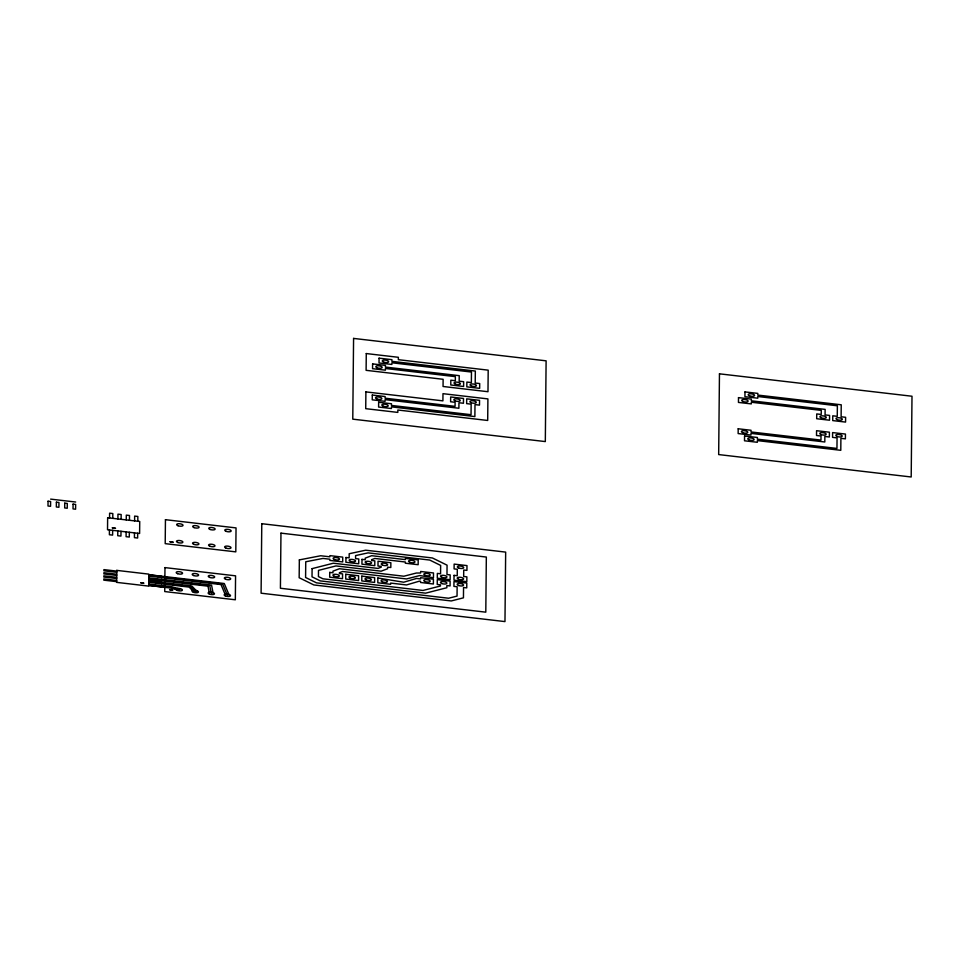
<?xml version="1.0" encoding="UTF-8"?>
<svg xmlns="http://www.w3.org/2000/svg" width="960" height="960" viewBox="0 0 960 960"><rect width="100%" height="100%" fill="white"/><g stroke="black" fill="none" stroke-linecap="round" stroke-linejoin="round"><path stroke-width="1.44" d="M109.44 529.956L109.392 534.744L112.608 535.116L112.656 530.328M109.56 517.968L109.608 513.18L112.824 513.552L112.776 518.352M117.792 530.928L117.744 535.716L120.948 536.088L120.996 531.3M117.912 518.94L117.96 514.152L121.164 514.524L121.116 519.324M126.132 531.9L126.084 536.688L129.288 537.06L129.336 532.272M126.252 519.912L126.3 515.124L129.504 515.496L129.456 520.296M134.472 532.872L134.424 537.66L137.64 538.032L137.688 533.244M134.592 520.884L134.64 516.096L137.844 516.468L137.808 521.268M161.58 585.684L161.568 586.884L148.728 585.384L170.784 588.072L178.428 590.22M161.604 583.764L161.616 582.564L148.776 581.076M161.64 579.456L161.628 580.656L148.8 579.156M161.664 577.536L161.676 576.336L148.836 574.848M50.64 499.116L75.672 502.032M148.836 574.728L224.268 583.512L229.248 595.356M116.748 571.104L103.908 569.616L103.896 570.804L116.736 572.304M148.836 575.436L222.636 584.04L227.34 595.26M148.824 576.036L221.004 584.568L225.444 595.152M116.712 574.224L103.884 572.724L103.872 573.924L116.7 575.424M148.812 577.836L211.56 585.144L213.216 593.556M148.8 578.556L209.772 585.66L211.296 593.388M148.788 579.276L207.984 586.164L209.376 593.22M148.776 580.956L191.784 585.96L197.04 591.456M116.688 577.332L103.848 575.844L103.836 577.044L116.676 578.532M148.764 581.676L190.488 586.524L195.252 591.528M148.764 582.276L189.18 587.1L193.464 591.588M116.652 580.452L103.824 578.952L103.812 580.152L116.64 581.652M148.74 584.064L171.612 586.728L179.988 589.092M148.74 584.784L171.204 587.4L179.208 589.656M48.048 501.216L48 506.004L50.568 506.304L50.616 501.516L48.048 501.216M56.388 502.188L56.34 506.976L58.908 507.276L58.956 502.488L56.388 502.188M64.728 503.16L64.692 507.948L67.248 508.248L67.296 503.46L64.728 503.16M73.08 504.132L73.032 508.92L75.6 509.22L75.648 504.432L73.08 504.132M107.64 517.752L107.52 529.728L139.608 533.472L139.728 521.484L107.64 517.752M116.76 570.384L116.64 582.372L148.728 586.104L148.848 574.128L116.76 570.384M164.976 567.6L164.736 591.564L235.332 599.784L235.572 575.832L164.976 567.6M165.444 519.684L165.204 543.648L235.8 551.868L236.04 527.904L165.444 519.684M261.78 523.704L261.096 593.196L504.972 621.588L505.668 552.108L261.78 523.704M280.968 533.136L280.416 588.252L485.796 612.168L486.336 557.052L280.968 533.136M299.34 559.896L299.16 577.728L313.824 584.94L451.248 600.948L463.452 597.828L463.548 587.508L466.752 587.88L466.8 583.08L453.972 581.592L453.924 586.38L457.128 586.752L457.044 596.088L448.62 598.236L316.5 582.852L305.592 577.488L305.748 561.768L323.004 558.42L329.868 559.224L329.856 560.424L342.684 561.912L342.732 557.124L329.904 555.624L329.892 556.824L320.7 555.756L299.34 559.896M312.096 568.644L312.024 576.828L320.28 580.896L425.628 593.16L446.844 587.736L446.868 585.564L450.072 585.936L450.12 581.136L437.28 579.648L437.232 584.436L440.448 584.808L440.436 585.996L423 590.46L322.968 578.808L318.444 576.588L318.504 570.384L335.94 565.932L381.144 571.188L387.6 568.74L387.612 567.144L390.816 567.516L390.864 562.728L378.036 561.228L377.988 566.028L381.192 566.4L381.18 567.192L377.964 568.416L333.312 563.22L312.096 568.644M329.736 572.4L329.688 577.188L342.516 578.688L342.564 573.888L339.36 573.516L339.372 572.724L342.588 571.5L406.5 578.94L419.784 575.544L433.452 577.764L433.5 572.964L420.66 571.476L420.648 573L416.34 573.036L403.86 576.228L339.408 568.728L332.952 571.176L332.94 572.772L329.736 572.4M345.78 574.272L345.732 579.06L358.56 580.56L358.608 575.76L345.78 574.272M345.948 557.496L345.9 562.284L358.728 563.784L358.776 558.984L355.572 558.612L355.596 555.564L368.088 552.876L429.72 560.052L440.64 565.416L440.556 573.792L437.34 573.42L437.292 578.208L450.132 579.708L450.18 574.908L446.976 574.536L447.06 565.176L432.408 557.964L365.676 550.2L349.188 553.74L349.152 557.868L345.948 557.496M353.58 338.412L352.776 419.16L545.316 441.576L546.108 360.828L353.58 338.412M361.824 576.132L361.776 580.932L374.604 582.42L374.652 577.632L361.824 576.132M361.992 559.368L361.944 564.156L374.772 565.656L374.82 560.856L371.616 560.484L371.628 559.68L374.844 558.456L405.336 562.008L405.324 563.208L418.152 564.708L418.2 559.908L405.372 558.42L405.36 559.62L371.664 555.696L365.208 558.144L365.196 559.74L361.992 559.368M365.892 391.896L365.724 408.672L397.824 412.404L397.848 410.016L487.692 420.468L487.908 398.904L442.98 393.672L442.908 400.86L365.892 391.896M366.276 353.556L366.108 370.332L443.124 379.296L443.052 386.484L487.98 391.716L488.196 370.152L398.34 359.688L398.364 357.3L366.276 353.556M372.288 395.04L372.24 399.828L385.08 401.328L385.092 399.648L458.904 408.24L458.952 402.732L463.452 403.26L463.5 398.46L450.66 396.972L450.612 401.76L455.1 402.288L455.064 406.356L385.104 398.208L385.128 396.54L372.288 395.04M372.6 363.888L372.552 368.688L385.392 370.176L385.404 368.496L455.364 376.644L455.316 380.724L450.828 380.196L450.78 384.984L463.608 386.484L463.656 381.696L459.168 381.168L459.228 375.66L385.416 367.068L385.44 365.388L372.6 363.888M378.648 402.252L378.6 407.052L391.428 408.54L391.452 406.872L474.876 416.58L474.996 404.604L479.496 405.12L479.544 400.332L466.704 398.844L466.656 403.632L471.144 404.16L471.048 414.696L391.464 405.432L391.476 403.752L378.648 402.252M379.08 358.164L379.032 362.964L391.872 364.452L391.884 362.784L471.468 372.048L471.36 382.584L466.872 382.068L466.824 386.856L479.664 388.356L479.7 383.556L475.212 383.04L475.332 371.052L391.896 361.344L391.92 359.664L379.08 358.164M377.868 578.004L377.82 582.792L390.66 584.292L390.672 583.092L406.524 584.94L419.412 581.16L420.564 581.292L420.552 582.492L433.38 583.992L433.428 579.192L420.6 577.704L420.588 578.904L416.604 578.436L403.716 582.216L377.868 578.004M454.032 575.364L453.984 580.152L466.824 581.652L466.872 576.852L463.656 576.48L463.728 570.012L466.932 570.384L466.98 565.596L454.14 564.096L454.092 568.896L457.308 569.268L457.236 575.736L454.032 575.364M719.46 373.824L718.668 454.572L911.196 476.988L912 396.24L719.46 373.824M738.192 428.772L738.144 433.572L750.984 435.06L750.996 433.38L824.808 441.984L824.856 436.464L829.356 436.992L829.404 432.204L816.564 430.704L816.516 435.492L821.004 436.02L820.968 440.088L751.02 431.952L751.032 430.272L738.192 428.772M738.504 397.62L738.456 402.42L751.296 403.908L751.308 402.24L821.268 410.376L821.22 414.456L816.732 413.928L816.684 418.728L829.524 420.216L829.572 415.428L825.072 414.9L825.132 409.392L751.32 400.8L751.344 399.12L738.504 397.62M744.552 435.996L744.504 440.784L757.332 442.284L757.356 440.604L840.792 450.312L840.9 438.336L845.4 438.864L845.448 434.064L832.608 432.576L832.56 437.364L837.06 437.892L836.952 448.428L757.368 439.164L757.38 437.484L744.552 435.996M744.984 391.908L744.936 396.696L757.776 398.196L757.788 396.516L837.372 405.78L837.264 416.328L832.776 415.8L832.728 420.588L845.568 422.088L845.616 417.3L841.116 416.772L841.236 404.796L757.8 395.076L757.824 393.396L744.984 391.908M112.356 527.856L115.56 528.312L112.38 527.808M140.736 582.732L143.928 583.188L140.748 582.696M170.052 541.764L173.256 542.22L170.064 541.728M169.572 589.692L172.776 590.148L169.608 589.608M193.452 592.308A3.228 1.188 7.6 0 0 198.456 591.984A3.228 1.188 7.6 0 0 193.86 590.28A3.228 1.188 7.6 0 0 193.452 592.308M209.652 577.404A3.228 1.188 7.6 0 0 214.668 577.08A3.228 1.188 7.6 0 0 210.072 575.376A3.228 1.188 7.6 0 0 209.652 577.404M225.696 579.264A3.228 1.188 7.6 0 0 230.712 578.94A3.228 1.188 7.6 0 0 226.116 577.248A3.228 1.188 7.6 0 0 225.696 579.264M177.396 590.436A3.228 1.188 7.6 0 0 182.412 590.112A3.228 1.188 7.6 0 0 177.816 588.408A3.228 1.188 7.6 0 0 177.396 590.436M193.608 575.532A3.228 1.188 7.6 0 0 198.624 575.208A3.228 1.188 7.6 0 0 194.028 573.504A3.228 1.188 7.6 0 0 193.608 575.532M177.564 573.66A3.228 1.188 7.6 0 0 182.58 573.336A3.228 1.188 7.6 0 0 177.984 571.644A3.228 1.188 7.6 0 0 177.564 573.66M225.54 596.04A3.228 1.188 7.6 0 0 230.544 595.716A3.228 1.188 7.6 0 0 225.948 594.024A3.228 1.188 7.6 0 0 225.54 596.04M209.496 594.168A3.228 1.188 7.6 0 0 214.5 593.844A3.228 1.188 7.6 0 0 209.904 592.152A3.228 1.188 7.6 0 0 209.496 594.168M226.176 531.348A3.228 1.188 7.6 0 0 231.18 531.024A3.228 1.188 7.6 0 0 226.596 529.32A3.228 1.188 7.6 0 0 226.176 531.348M177.876 542.52A3.228 1.188 7.6 0 0 182.88 542.196A3.228 1.188 7.6 0 0 178.296 540.492A3.228 1.188 7.6 0 0 177.876 542.52M193.92 544.38A3.228 1.188 7.6 0 0 198.924 544.056A3.228 1.188 7.6 0 0 194.34 542.364A3.228 1.188 7.6 0 0 193.92 544.38M210.132 529.476A3.228 1.188 7.6 0 0 215.136 529.152A3.228 1.188 7.6 0 0 210.552 527.46A3.228 1.188 7.6 0 0 210.132 529.476M194.088 527.616A3.228 1.188 7.6 0 0 199.092 527.28A3.228 1.188 7.6 0 0 194.508 525.588A3.228 1.188 7.6 0 0 194.088 527.616M178.044 525.744A3.228 1.188 7.6 0 0 183.048 525.42A3.228 1.188 7.6 0 0 178.464 523.716A3.228 1.188 7.6 0 0 178.044 525.744M209.964 546.252A3.228 1.188 7.6 0 0 214.98 545.928A3.228 1.188 7.6 0 0 210.384 544.224A3.228 1.188 7.6 0 0 209.964 546.252M226.008 548.124A3.228 1.188 7.6 0 0 231.024 547.8A3.228 1.188 7.6 0 0 226.428 546.096A3.228 1.188 7.6 0 0 226.008 548.124M441.864 583.572A3.228 1.188 7.6 0 0 446.88 583.248A3.228 1.188 7.6 0 0 442.284 581.544A3.228 1.188 7.6 0 0 441.864 583.572M350.532 561.42A3.228 1.188 7.6 0 0 355.536 561.096A3.228 1.188 7.6 0 0 350.94 559.392A3.228 1.188 7.6 0 0 350.532 561.42M366.576 563.292A3.228 1.188 7.6 0 0 371.58 562.968A3.228 1.188 7.6 0 0 366.996 561.264A3.228 1.188 7.6 0 0 366.576 563.292M382.62 565.152A3.228 1.188 7.6 0 0 387.624 564.828A3.228 1.188 7.6 0 0 383.04 563.136A3.228 1.188 7.6 0 0 382.62 565.152M458.724 568.02A3.228 1.188 7.6 0 0 463.74 567.696A3.228 1.188 7.6 0 0 459.144 566.004A3.228 1.188 7.6 0 0 458.724 568.02M409.956 562.344A3.228 1.188 7.6 0 0 414.96 562.02A3.228 1.188 7.6 0 0 410.376 560.316A3.228 1.188 7.6 0 0 409.956 562.344M458.616 579.288A3.228 1.188 7.6 0 0 463.62 578.964A3.228 1.188 7.6 0 0 459.036 577.26A3.228 1.188 7.6 0 0 458.616 579.288M441.936 577.344A3.228 1.188 7.6 0 0 446.94 577.02A3.228 1.188 7.6 0 0 442.344 575.316A3.228 1.188 7.6 0 0 441.936 577.344M425.244 575.4A3.228 1.188 7.6 0 0 430.248 575.076A3.228 1.188 7.6 0 0 425.664 573.372A3.228 1.188 7.6 0 0 425.244 575.4M458.556 585.516A3.228 1.188 7.6 0 0 463.56 585.192A3.228 1.188 7.6 0 0 458.976 583.488A3.228 1.188 7.6 0 0 458.556 585.516M425.184 581.628A3.228 1.188 7.6 0 0 430.188 581.304A3.228 1.188 7.6 0 0 425.604 579.6A3.228 1.188 7.6 0 0 425.184 581.628M382.452 581.928A3.228 1.188 7.6 0 0 387.456 581.604A3.228 1.188 7.6 0 0 382.872 579.912A3.228 1.188 7.6 0 0 382.452 581.928M366.408 580.068A3.228 1.188 7.6 0 0 371.412 579.732A3.228 1.188 7.6 0 0 366.828 578.04A3.228 1.188 7.6 0 0 366.408 580.068M350.364 578.196A3.228 1.188 7.6 0 0 355.368 577.872A3.228 1.188 7.6 0 0 350.784 576.168A3.228 1.188 7.6 0 0 350.364 578.196M334.32 576.324A3.228 1.188 7.6 0 0 339.324 576A3.228 1.188 7.6 0 0 334.74 574.296A3.228 1.188 7.6 0 0 334.32 576.324M334.488 559.548A3.228 1.188 7.6 0 0 339.492 559.224A3.228 1.188 7.6 0 0 334.896 557.532A3.228 1.188 7.6 0 0 334.488 559.548M837.192 436.5A3.228 1.188 7.6 0 0 842.208 436.176A3.228 1.188 7.6 0 0 837.612 434.472A3.228 1.188 7.6 0 0 837.192 436.5M743.088 401.556A3.228 1.188 7.6 0 0 748.104 401.232A3.228 1.188 7.6 0 0 743.508 399.528A3.228 1.188 7.6 0 0 743.088 401.556M749.568 395.832A3.228 1.188 7.6 0 0 754.584 395.508A3.228 1.188 7.6 0 0 749.988 393.804A3.228 1.188 7.6 0 0 749.568 395.832M837.36 419.724A3.228 1.188 7.6 0 0 842.364 419.4A3.228 1.188 7.6 0 0 837.78 417.708A3.228 1.188 7.6 0 0 837.36 419.724M821.316 417.864A3.228 1.188 7.6 0 0 826.32 417.528A3.228 1.188 7.6 0 0 821.736 415.836A3.228 1.188 7.6 0 0 821.316 417.864M742.776 432.696A3.228 1.188 7.6 0 0 747.792 432.372A3.228 1.188 7.6 0 0 743.196 430.68A3.228 1.188 7.6 0 0 742.776 432.696M749.136 439.92A3.228 1.188 7.6 0 0 754.14 439.596A3.228 1.188 7.6 0 0 749.556 437.892A3.228 1.188 7.6 0 0 749.136 439.92M821.148 434.628A3.228 1.188 7.6 0 0 826.164 434.304A3.228 1.188 7.6 0 0 821.568 432.612A3.228 1.188 7.6 0 0 821.148 434.628M471.456 385.992A3.228 1.188 7.6 0 0 476.46 385.668A3.228 1.188 7.6 0 0 471.876 383.964A3.228 1.188 7.6 0 0 471.456 385.992M376.872 398.964A3.228 1.188 7.6 0 0 381.888 398.64A3.228 1.188 7.6 0 0 377.292 396.948A3.228 1.188 7.6 0 0 376.872 398.964M383.232 406.188A3.228 1.188 7.6 0 0 388.236 405.864A3.228 1.188 7.6 0 0 383.652 404.16A3.228 1.188 7.6 0 0 383.232 406.188M471.288 402.768A3.228 1.188 7.6 0 0 476.292 402.444A3.228 1.188 7.6 0 0 471.708 400.74A3.228 1.188 7.6 0 0 471.288 402.768M455.244 400.896A3.228 1.188 7.6 0 0 460.248 400.572A3.228 1.188 7.6 0 0 455.664 398.868A3.228 1.188 7.6 0 0 455.244 400.896M377.184 367.812A3.228 1.188 7.6 0 0 382.188 367.488A3.228 1.188 7.6 0 0 377.604 365.796A3.228 1.188 7.6 0 0 377.184 367.812M383.664 362.1A3.228 1.188 7.6 0 0 388.68 361.776A3.228 1.188 7.6 0 0 384.084 360.072A3.228 1.188 7.6 0 0 383.664 362.1M455.412 384.12A3.228 1.188 7.6 0 0 460.416 383.796A3.228 1.188 7.6 0 0 455.832 382.104A3.228 1.188 7.6 0 0 455.412 384.12"/></g></svg>
